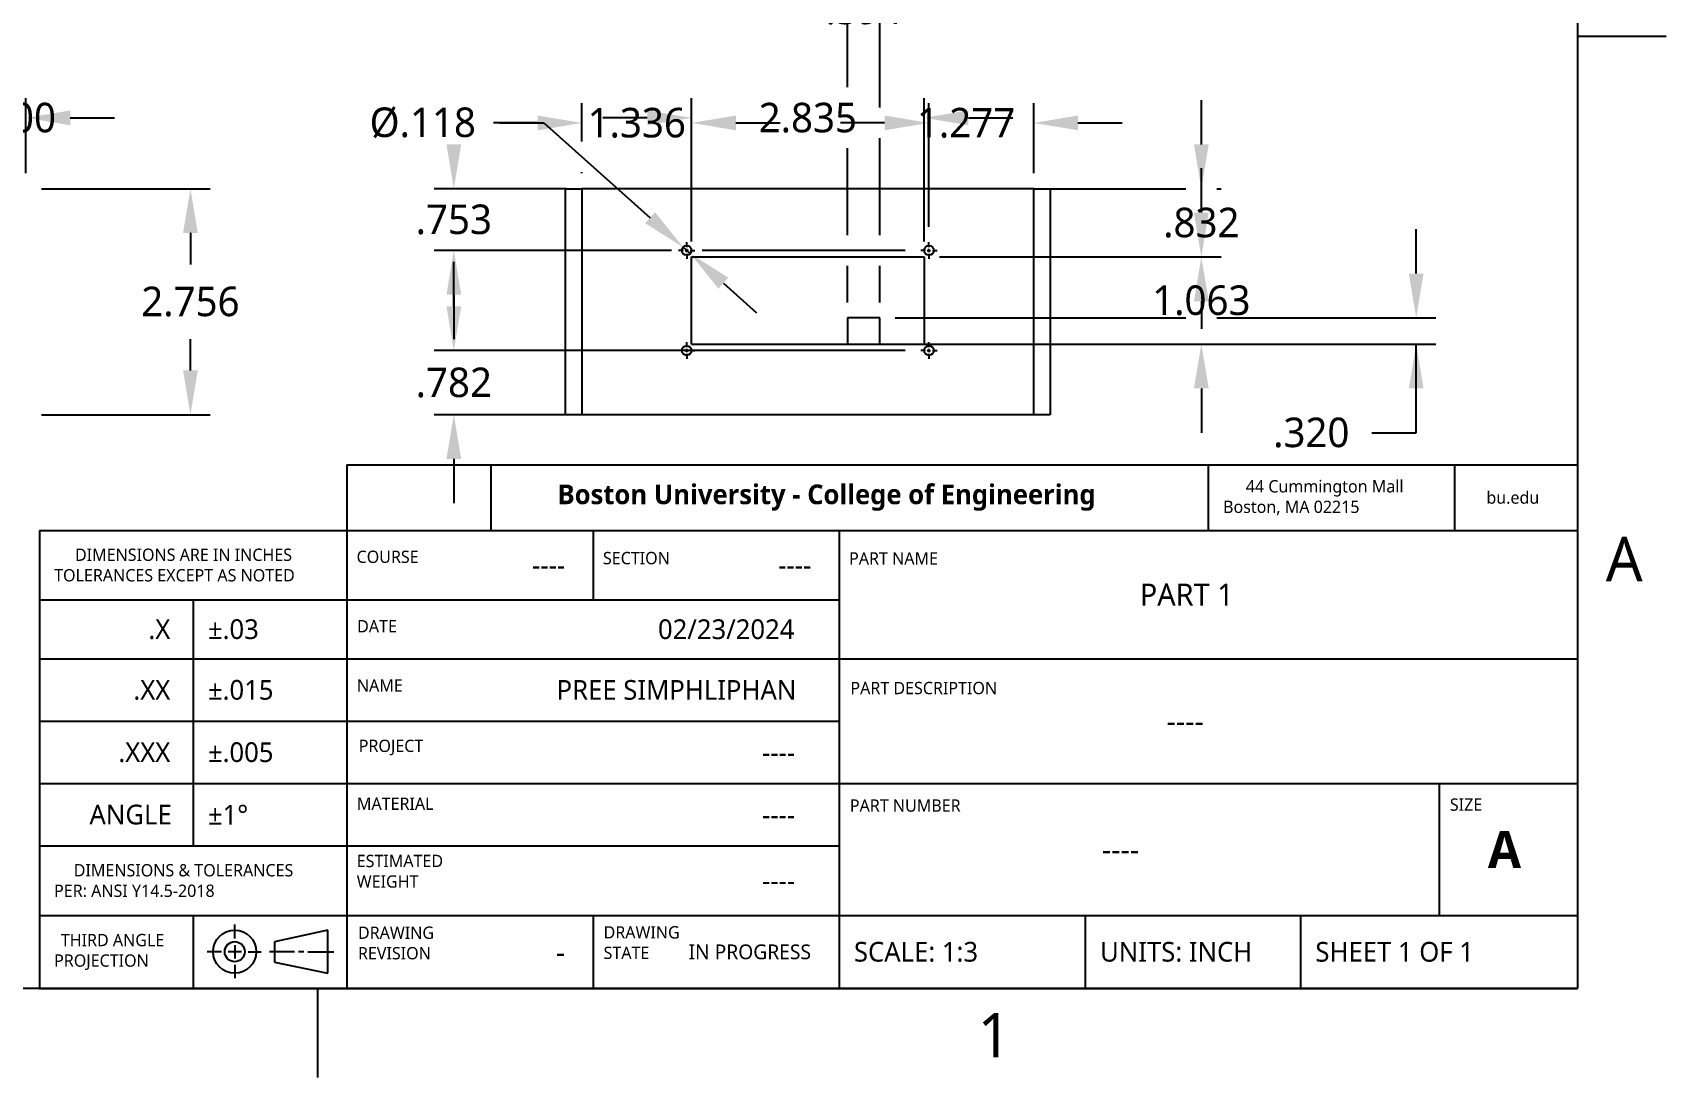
# Model space of a CAD drawing. Extents: x 0 to 11, y 0 to 8.5.
# Drawn here: x 4.36 to 11, y 0.02 to 4.26 of the extents above; entities that cross this region are included whole.
import ezdxf

# ---------------------------------------------------------------- set-up
doc = ezdxf.new("R2010")
doc.units = 0
doc.header["$LTSCALE"] = 0.5
doc.header["$MEASUREMENT"] = 0
doc.header["$PDMODE"] = 33
doc.header["$PDSIZE"] = 0.03937
doc.linetypes.add('CENTER', pattern=[0.72, 0.45, -0.09, 0.09, -0.09])
doc.layers.get('DEFPOINTS').update_dxf_attribs({"linetype": 'CONTINUOUS'})
for name, color, linetype in [('ANNOTATION_TEXT', 7, 'CONTINUOUS'), ('BORDER_FRAME', 7, 'CONTINUOUS'), ('BORDER_ZONES', 7, 'CONTINUOUS'), ('CENTERMARKS', 7, 'CONTINUOUS'), ('TANGENT_LINES', 7, 'CONTINUOUS'), ('TITLE_BLOCK', 7, 'CONTINUOUS'), ('VISIBLE', 7, 'CONTINUOUS')]:
    doc.layers.add(name, color=color, linetype=linetype)
doc.styles.add('ONSHAPE-CUSTOM-STYLE-NOTE_', font='NotoSans-Regular.ttf')
doc.styles.add('ONSHAPE-STANDARD', font='NotoSans-Regular.ttf')
doc.styles.add('ONSHAPE-STANDARD-DIMENSION', font='')
doc.styles.add('ONSHAPE-STANDARD-TABLE-DAT', font='NotoSans-Regular.ttf')
doc.styles.get('ONSHAPE-STANDARD-DIMENSION').set_extended_font_data('Noto Sans')
doc.dimstyles.new('ONSHAPE-STANDARD$0', dxfattribs={"dimtxt": 0.12, "dimasz": 0.18, "dimexe": 0.08, "dimexo": 0.0625, "dimgap": 0.09, "dimtad": 0, "dimtih": 1, "dimtoh": 1, "dimdec": 3, "dimzin": 7, "dimtxsty": 'ONSHAPE-STANDARD-DIMENSION', "dimcen": 0.09, "dimclrd": 7, "dimclre": 7, "dimclrt": 7, "dimadec": 1, "dimazin": 3, "dimtfac": 1, "dimtdec": 3, "dimtofl": 0, "dimtmove": 0, "dimatfit": 3, "dimtolj": 1, "dimtzin": 7})
doc.dimstyles.new('ONSHAPE-STANDARD$3', dxfattribs={"dimtxt": 0.12, "dimasz": 0.18, "dimexe": 0.08, "dimexo": 0.0625, "dimgap": 0.09, "dimtad": 0, "dimtih": 1, "dimtoh": 1, "dimdec": 3, "dimzin": 7, "dimtxsty": 'ONSHAPE-STANDARD-DIMENSION', "dimcen": 0, "dimclrd": 7, "dimclre": 7, "dimclrt": 7, "dimadec": 1, "dimazin": 3, "dimtfac": 1, "dimtdec": 3, "dimtofl": 0, "dimtmove": 0, "dimatfit": 3, "dimtolj": 1, "dimtzin": 7})

# ---------------------------------------------------------------- blocks, each defined once
blk = doc.blocks.new('*T1')
at = {"layer": 'TITLE_BLOCK', "linetype": 'BYBLOCK'}
for p, q in [((0, 0), (6.25, 0)), ((0, 0), (0, -1.862)), ((1.25, 0), (1.25, -1.862)), ((2.25, 0), (2.25, -0.2822)), ((3.25, 0), (3.25, -0.5222)), ((6.25, 0), (6.25, -1.862)), ((0, -0.2822), (3.25, -0.2822)), ((0.625, -0.2822), (0.625, -1.2822)), ((0, -0.5222), (6.25, -0.5222)), ((3.25, -0.5222), (3.25, -1.0289)), ((0, -0.7755), (3.25, -0.7755)), ((0, -1.0289), (6.25, -1.0289)), ((3.25, -1.0289), (3.25, -1.5648)), ((5.6875, -1.0289), (5.6875, -1.5648)), ((0, -1.2822), (3.25, -1.2822)), ((0, -1.5648), (6.25, -1.5648)), ((0.625, -1.5648), (0.625, -1.862)), ((2.25, -1.5648), (2.25, -1.862)), ((3.25, -1.5648), (3.25, -1.862)), ((4.25, -1.5648), (4.25, -1.862)), ((5.125, -1.5648), (5.125, -1.862)), ((0, -1.862), (6.25, -1.862))]:
    blk.add_line(p, q, dxfattribs=at)
at = {"layer": 'TITLE_BLOCK', "attachment_point": 4, "style": 'ONSHAPE-STANDARD-TABLE-DAT'}
for s, insert, char_height, width in [('{\\fNoto Sans|b0|i0|c0|p0;\\W5.01109; }DIMENSIONS ARE IN INCHES {\\fNoto Sans|b0|i0|c0|p0;\\W5.01109; }TOLERANCES EXCEPT AS NOTED', (0.06, -0.1411), 0.05, 1.13), ('{\\fNoto Sans|b0|i0|c0|p0;\\W8.51692;   }----', (1.31, -0.1411), 0.08, 0.88), ('{\\fNoto Sans|b0|i0|c0|p0;\\W8.51692;   }----', (2.31, -0.1411), 0.08, 0.88), ('{\\fNoto Sans|b0|i0|c0|p0;\\W9.52702;    }PART 1', (3.31, -0.2611), 0.09, 2.88), ('{\\fNoto Sans|b0|i0|c0|p0;\\W7.07307;  }.X', (0.06, -0.4022), 0.08, 0.505), ('±.03', (0.685, -0.4022), 0.08, 0.505), ('{\\fNoto Sans|b0|i0|c0|p0;\\W8.88609;     }02/23/2024', (1.31, -0.4022), 0.08, 1.88), ('{\\fNoto Sans|b0|i0|c0|p0;\\W5.94525;  }.XX', (0.06, -0.6489), 0.08, 0.505), ('±.015', (0.685, -0.6489), 0.08, 0.505), ('{\\fNoto Sans|b0|i0|c0|p0;\\W9.74373;   }PREE SIMPHLIPHAN', (1.31, -0.6489), 0.08, 1.88), ('{\\fNoto Sans|b0|i0|c0|p0;\\W8.33440;     }----', (3.31, -0.7755), 0.09, 2.88), ('{\\fNoto Sans|b0|i0|c0|p0;\\W9.63487; }.XXX', (0.06, -0.9022), 0.08, 0.505), ('±.005', (0.685, -0.9022), 0.08, 0.505), ('{\\fNoto Sans|b0|i0|c0|p0;\\W8.57760;       }----', (1.31, -0.9022), 0.08, 1.88), ('{\\fNoto Sans|b0|i0|c0|p0;\\W5.30404; }ANGLE', (0.06, -1.1555), 0.08, 0.505), ('±1°', (0.685, -1.1555), 0.08, 0.505), ('{\\fNoto Sans|b0|i0|c0|p0;\\W8.57760;       }----', (1.31, -1.1555), 0.08, 1.88), ('{\\fNoto Sans|b1|i0|c0|p0;\\W2.72331; }{\\fNoto Sans|b1|i0|c0|p0;A}', (5.7475, -1.2968), 0.15, 0.4425), ('{\\fNoto Sans|b0|i0|c0|p0;\\W8.26222;    }----', (3.31, -1.2968), 0.09, 2.3175), ('{\\fNoto Sans|b0|i0|c0|p0;\\W4.71410; }DIMENSIONS & TOLERANCES   {\\fNoto Sans|b0|i0|c0|p0;\\W4.71410; }PER: ANSI Y14.5-2018', (0.06, -1.4235), 0.05, 1.13), ('{\\fNoto Sans|b0|i0|c0|p0;\\W8.57760;       }----', (1.31, -1.4235), 0.08, 1.88), ('{\\fNoto Sans|b0|i0|c0|p0;\\W1.60695; }THIRD ANGLE {\\fNoto Sans|b0|i0|c0|p0;\\W1.60695; }PROJECTION', (0.06, -1.7134), 0.05, 0.505), ('{\\fNoto Sans|b0|i0|c0|p0;\\W8.63144;   }-', (1.31, -1.7134), 0.09, 0.88), ('{\\fNoto Sans|b0|i0|c0|p0;\\W8.06454;  }IN PROGRESS', (2.31, -1.7134), 0.06, 0.88), ('SCALE: 1:3', (3.31, -1.7134), 0.08, 0.88), ('UNITS: INCH', (4.31, -1.7134), 0.08, 0.755), ('SHEET 1 OF 1', (5.185, -1.7134), 0.08, 1.005)]:
    blk.add_mtext(s, dxfattribs=dict(at, insert=insert, char_height=char_height, width=width))
blk = doc.blocks.new('*T2')
at = {"layer": 'TITLE_BLOCK', "linetype": 'BYBLOCK'}
for p, q in [((0, 0), (5, 0)), ((0, 0), (0, -0.2659)), ((0.585, 0), (0.585, -0.2659)), ((3.5, 0), (3.5, -0.2659)), ((4.5, 0), (4.5, -0.2659)), ((5, 0), (5, -0.2659)), ((0, -0.2659), (5, -0.2659))]:
    blk.add_line(p, q, dxfattribs=at)
at = {"layer": 'TITLE_BLOCK', "attachment_point": 4, "style": 'ONSHAPE-STANDARD-TABLE-DAT'}
for s, insert, char_height, width in [('{\\fNoto Sans|b0|i0|c0|p0;\\W5.45188; }44 Cummington Mall {\\fNoto Sans|b0|i0|c0|p0;\\W5.45188; }Boston, MA 02215', (3.56, -0.133), 0.05, 0.88), ('{\\fNoto Sans|b1|i0|c0|p0;\\W7.76433; }{\\fNoto Sans|b1|i0|c0|p0;Boston University - College of Engineering}', (0.645, -0.133), 0.08, 2.795), ('{\\fNoto Sans|b0|i0|c0|p0;\\W4.12669; }bu.edu', (4.56, -0.133), 0.05, 0.38), ('{\\fNoto Sans|b1|i0|c0|p0;\\W8.01950;  }{\\fNoto Sans|b1|i0|c0|p0;   }', (0.06, -0.133), 0.08, 0.465)]:
    blk.add_mtext(s, dxfattribs=dict(at, insert=insert, char_height=char_height, width=width))
blk = doc.blocks.new('*D4')
at = {"layer": 'ANNOTATION_TEXT', "color": 7}
for p, q in [((4.3972, 3.6307), (5.0829, 3.6307)), ((5.0029, 3.4507), (5.0029, 3.3232)), ((5.0029, 2.8921), (5.0029, 3.0196)), ((4.3972, 2.7121), (5.0829, 2.7121))]:
    blk.add_line(p, q, dxfattribs=at)
for points in [[(5.0329, 3.4507), (4.9729, 3.4507), (5.0029, 3.6307)], [(4.9729, 2.8921), (5.0329, 2.8921), (5.0029, 2.7121)]]:
    blk.add_solid(points, dxfattribs=at)
at = {"layer": 'DEFPOINTS', "color": 0}
for p in [(4.3347, 3.6307), (4.3347, 2.7121), (5.0029, 2.7121)]:
    blk.add_point(p, dxfattribs=at)
at = {"layer": 'ANNOTATION_TEXT', "color": 7, "insert": (5.0029, 3.1714), "char_height": 0.12, "attachment_point": 5, "style": 'ONSHAPE-STANDARD-DIMENSION'}
blk.add_mtext('\\A1;2.756', dxfattribs=at)
blk = doc.blocks.new('*D5')
at = {"layer": 'ANNOTATION_TEXT', "color": 7}
for p, q in [((4.2682, 3.6932), (4.2682, 3.9987)), ((4.3347, 3.6932), (4.3347, 3.9987)), ((4.0882, 3.9187), (3.9082, 3.9187)), ((4.5147, 3.9187), (4.6947, 3.9187))]:
    blk.add_line(p, q, dxfattribs=at)
for points in [[(4.0882, 3.8887), (4.0882, 3.9487), (4.2682, 3.9187)], [(4.5147, 3.9487), (4.5147, 3.8887), (4.3347, 3.9187)]]:
    blk.add_solid(points, dxfattribs=at)
at = {"layer": 'DEFPOINTS', "color": 0}
for p in [(4.3347, 3.9187), (4.2682, 3.6307), (4.3347, 3.6307)]:
    blk.add_point(p, dxfattribs=at)
at = {"layer": 'ANNOTATION_TEXT', "color": 7, "insert": (4.3015, 3.9187), "char_height": 0.12, "attachment_point": 5, "style": 'ONSHAPE-STANDARD-DIMENSION'}
blk.add_mtext('\\A1;.200', dxfattribs=at)
blk = doc.blocks.new('*D21')
at = {"layer": 'ANNOTATION_TEXT', "color": 7}
for p, q in [((7.0392, 3.416), (7.0392, 3.9987)), ((7.9841, 3.416), (7.9841, 3.9987)), ((6.8592, 3.9187), (6.6792, 3.9187)), ((8.1641, 3.9187), (8.3441, 3.9187))]:
    blk.add_line(p, q, dxfattribs=at)
for points in [[(6.8592, 3.8887), (6.8592, 3.9487), (7.0392, 3.9187)], [(8.1641, 3.9487), (8.1641, 3.8887), (7.9841, 3.9187)]]:
    blk.add_solid(points, dxfattribs=at)
at = {"layer": 'DEFPOINTS', "color": 0}
for p in [(7.9841, 3.9187), (7.0392, 3.3535), (7.9841, 3.3535)]:
    blk.add_point(p, dxfattribs=at)
at = {"layer": 'ANNOTATION_TEXT', "color": 7, "insert": (7.5117, 3.9187), "char_height": 0.12, "attachment_point": 5, "style": 'ONSHAPE-STANDARD-DIMENSION'}
blk.add_mtext('\\A1;2.835', dxfattribs=at)
blk = doc.blocks.new('*D22')
at = {"layer": 'ANNOTATION_TEXT', "color": 7}
for p, q in [((9.1106, 3.5335), (9.1106, 3.7135)), ((8.0466, 3.3535), (9.1906, 3.3535)), ((8.0466, 2.9991), (9.1906, 2.9991)), ((9.1106, 2.8191), (9.1106, 2.6391))]:
    blk.add_line(p, q, dxfattribs=at)
for points in [[(9.0806, 3.5335), (9.1406, 3.5335), (9.1106, 3.3535)], [(9.1406, 2.8191), (9.0806, 2.8191), (9.1106, 2.9991)]]:
    blk.add_solid(points, dxfattribs=at)
at = {"layer": 'DEFPOINTS', "color": 0}
for p in [(7.9841, 3.3535), (7.9841, 2.9991), (9.1106, 2.9991)]:
    blk.add_point(p, dxfattribs=at)
at = {"layer": 'ANNOTATION_TEXT', "color": 7, "insert": (9.1106, 3.1763), "char_height": 0.12, "attachment_point": 5, "style": 'ONSHAPE-STANDARD-DIMENSION'}
blk.add_mtext('\\A1;1.063', dxfattribs=at)
blk = doc.blocks.new('*D23')
at = {"layer": 'ANNOTATION_TEXT', "color": 7}
for p, q in [((6.2591, 3.898), (6.4391, 3.898)), ((6.4391, 3.898), (6.8706, 3.5127)), ((7.0342, 3.3666), (7.0049, 3.3928)), ((7.1685, 3.2467), (7.3028, 3.1268))]:
    blk.add_line(p, q, dxfattribs=at)
for points in [[(6.8506, 3.4903), (6.8906, 3.5351), (7.0049, 3.3928)], [(7.1885, 3.2691), (7.1485, 3.2243), (7.0342, 3.3666)]]:
    blk.add_solid(points, dxfattribs=at)
at = {"layer": 'DEFPOINTS', "color": 0}
for p in [(7.0049, 3.3928), (7.0342, 3.3666)]:
    blk.add_point(p, dxfattribs=at)
at = {"layer": 'ANNOTATION_TEXT', "color": 7, "insert": (5.947, 3.898), "char_height": 0.12, "attachment_point": 5, "style": 'ONSHAPE-STANDARD-DIMENSION'}
blk.add_mtext('\\A1;%%c.118', dxfattribs=at)
blk = doc.blocks.new('*D24')
at = {"layer": 'ANNOTATION_TEXT', "color": 7}
for p, q in [((9.1106, 3.8107), (9.1106, 3.9907)), ((8.4919, 3.6307), (9.0481, 3.6307)), ((9.1731, 3.6307), (9.1906, 3.6307)), ((8.0466, 3.3535), (9.1906, 3.3535)), ((9.1106, 3.1735), (9.1106, 3.0616))]:
    blk.add_line(p, q, dxfattribs=at)
for points in [[(9.0806, 3.8107), (9.1406, 3.8107), (9.1106, 3.6307)], [(9.1406, 3.1735), (9.0806, 3.1735), (9.1106, 3.3535)]]:
    blk.add_solid(points, dxfattribs=at)
at = {"layer": 'DEFPOINTS', "color": 0}
for p in [(8.4294, 3.6307), (9.1106, 3.6307), (7.9841, 3.3535)]:
    blk.add_point(p, dxfattribs=at)
at = {"layer": 'ANNOTATION_TEXT', "color": 7, "insert": (9.1106, 3.4921), "char_height": 0.12, "attachment_point": 5, "style": 'ONSHAPE-STANDARD-DIMENSION'}
blk.add_mtext('\\A1;.832', dxfattribs=at)
blk = doc.blocks.new('*D25')
at = {"layer": 'ANNOTATION_TEXT', "color": 7}
for p, q in [((6.5939, 3.8222), (6.5939, 3.978)), ((7.0392, 3.416), (7.0392, 3.978)), ((6.4139, 3.898), (6.2339, 3.898)), ((7.2192, 3.898), (7.3992, 3.898)), ((6.5939, 3.6932), (6.5939, 3.6972))]:
    blk.add_line(p, q, dxfattribs=at)
for points in [[(6.4139, 3.868), (6.4139, 3.928), (6.5939, 3.898)], [(7.2192, 3.928), (7.2192, 3.868), (7.0392, 3.898)]]:
    blk.add_solid(points, dxfattribs=at)
at = {"layer": 'DEFPOINTS', "color": 0}
for p in [(6.5939, 3.898), (6.5939, 3.6307), (7.0392, 3.3535)]:
    blk.add_point(p, dxfattribs=at)
at = {"layer": 'ANNOTATION_TEXT', "color": 7, "insert": (6.8166, 3.898), "char_height": 0.12, "attachment_point": 5, "style": 'ONSHAPE-STANDARD-DIMENSION'}
blk.add_mtext('\\A1;1.336', dxfattribs=at)
blk = doc.blocks.new('*D26')
at = {"layer": 'ANNOTATION_TEXT', "color": 7}
for p, q in [((6.5314, 3.6307), (5.9932, 3.6307)), ((6.9571, 3.3797), (5.9932, 3.3797)), ((7.9078, 3.3797), (7.0821, 3.3797)), ((6.0732, 3.1997), (6.0732, 3.0197))]:
    blk.add_line(p, q, dxfattribs=at)
for points in [[(6.0432, 3.8107), (6.1032, 3.8107), (6.0732, 3.6307)], [(6.1032, 3.1997), (6.0432, 3.1997), (6.0732, 3.3797)]]:
    blk.add_solid(points, dxfattribs=at)
at = {"layer": 'DEFPOINTS', "color": 0}
for p in [(6.0732, 3.6307), (6.5939, 3.6307), (7.9703, 3.3797)]:
    blk.add_point(p, dxfattribs=at)
at = {"layer": 'ANNOTATION_TEXT', "color": 7, "insert": (6.0732, 3.5052), "char_height": 0.12, "attachment_point": 5, "style": 'ONSHAPE-STANDARD-DIMENSION'}
blk.add_mtext('\\A1;.753', dxfattribs=at)
blk = doc.blocks.new('*D27')
at = {"layer": 'ANNOTATION_TEXT', "color": 7}
for p, q in [((8.0038, 3.4757), (8.0038, 3.978)), ((8.4294, 3.6932), (8.4294, 3.978)), ((7.8238, 3.898), (7.6438, 3.898)), ((8.6094, 3.898), (8.7894, 3.898))]:
    blk.add_line(p, q, dxfattribs=at)
for points in [[(7.8238, 3.868), (7.8238, 3.928), (8.0038, 3.898)], [(8.6094, 3.928), (8.6094, 3.868), (8.4294, 3.898)]]:
    blk.add_solid(points, dxfattribs=at)
at = {"layer": 'DEFPOINTS', "color": 0}
for p in [(8.0038, 3.898), (8.4294, 3.6307), (8.0038, 3.4132)]:
    blk.add_point(p, dxfattribs=at)
at = {"layer": 'ANNOTATION_TEXT', "color": 7, "insert": (8.1547, 3.898), "char_height": 0.12, "attachment_point": 5, "style": 'ONSHAPE-STANDARD-DIMENSION'}
blk.add_mtext('\\A1;1.277', dxfattribs=at)
blk = doc.blocks.new('*D28')
at = {"layer": 'ANNOTATION_TEXT', "color": 7}
for p, q in [((6.0732, 3.1529), (6.0732, 3.3329)), ((7.9078, 2.9729), (5.9932, 2.9729)), ((6.5314, 2.7121), (5.9932, 2.7121)), ((6.0732, 2.5321), (6.0732, 2.3521))]:
    blk.add_line(p, q, dxfattribs=at)
for points in [[(6.0432, 3.1529), (6.1032, 3.1529), (6.0732, 2.9729)], [(6.1032, 2.5321), (6.0432, 2.5321), (6.0732, 2.7121)]]:
    blk.add_solid(points, dxfattribs=at)
at = {"layer": 'DEFPOINTS', "color": 0}
for p in [(7.9703, 2.9729), (6.0732, 2.7121), (6.5939, 2.7121)]:
    blk.add_point(p, dxfattribs=at)
at = {"layer": 'ANNOTATION_TEXT', "color": 7, "insert": (6.0732, 2.8425), "char_height": 0.12, "attachment_point": 5, "style": 'ONSHAPE-STANDARD-DIMENSION'}
blk.add_mtext('\\A1;.782', dxfattribs=at)
blk = doc.blocks.new('*D29')
at = {"layer": 'ANNOTATION_TEXT', "color": 7}
for p, q in [((7.673, 4.0436), (7.673, 4.4384)), ((7.8043, 3.9605), (7.8043, 4.4384)), ((7.493, 4.3584), (7.313, 4.3584)), ((7.9843, 4.3584), (8.1643, 4.3584)), ((7.673, 3.4422), (7.673, 3.795)), ((7.8043, 3.4422), (7.8043, 3.8355)), ((7.673, 3.1683), (7.673, 3.3172)), ((7.8043, 3.1683), (7.8043, 3.3172))]:
    blk.add_line(p, q, dxfattribs=at)
for points in [[(7.493, 4.3284), (7.493, 4.3884), (7.673, 4.3584)], [(7.9843, 4.3884), (7.9843, 4.3284), (7.8043, 4.3584)]]:
    blk.add_solid(points, dxfattribs=at)
at = {"layer": 'DEFPOINTS', "color": 0}
for p in [(7.673, 4.3584), (7.673, 3.1058), (7.8043, 3.1058)]:
    blk.add_point(p, dxfattribs=at)
at = {"layer": 'ANNOTATION_TEXT', "color": 7, "insert": (7.7386, 4.3584), "char_height": 0.12, "attachment_point": 5, "style": 'ONSHAPE-STANDARD-DIMENSION'}
blk.add_mtext('\\A1;.394', dxfattribs=at)
blk = doc.blocks.new('*D30')
at = {"layer": 'ANNOTATION_TEXT', "color": 7}
for p, q in [((9.9837, 3.2858), (9.9837, 3.4658)), ((7.8668, 3.1058), (9.0481, 3.1058)), ((9.1731, 3.1058), (10.0637, 3.1058)), ((7.8668, 2.9991), (10.0637, 2.9991)), ((9.9837, 2.6391), (9.9837, 2.9991)), ((9.8037, 2.6391), (9.9837, 2.6391))]:
    blk.add_line(p, q, dxfattribs=at)
for points in [[(9.9537, 3.2858), (10.0137, 3.2858), (9.9837, 3.1058)], [(10.0137, 2.8191), (9.9537, 2.8191), (9.9837, 2.9991)]]:
    blk.add_solid(points, dxfattribs=at)
at = {"layer": 'DEFPOINTS', "color": 0}
for p in [(7.8043, 3.1058), (9.9837, 3.1058), (7.8043, 2.9991)]:
    blk.add_point(p, dxfattribs=at)
at = {"layer": 'ANNOTATION_TEXT', "color": 7, "insert": (9.5574, 2.6391), "char_height": 0.12, "attachment_point": 5, "style": 'ONSHAPE-STANDARD-DIMENSION'}
blk.add_mtext('\\A1;.320', dxfattribs=at)

msp = doc.modelspace()

# ---------------------------------------------------------------- linework, layer by layer
at = {"layer": 'BORDER_FRAME'}
for p, q in [((10.639, 8.12), (10.639, 0.38)), ((10.639, 0.38), (0.399, 0.38))]:
    msp.add_line(p, q, dxfattribs=at)
at = {"layer": 'BORDER_ZONES'}
for p, q in [((10.639, 4.25), (11, 4.25)), ((5.519, 0.38), (5.519, 0.019))]:
    msp.add_line(p, q, dxfattribs=at)
at = {"layer": 'CENTERMARKS', "linetype": 'CENTER'}
for p, q in [((7.01955, 3.39347), (7.01955, 3.41315)), ((8.00375, 3.39347), (8.00375, 3.41315)), ((7.00577, 3.37969), (6.98609, 3.37969)), ((7.01955, 3.36591), (7.01955, 3.34623)), ((7.03333, 3.37969), (7.05302, 3.37969)), ((7.98997, 3.37969), (7.97029, 3.37969)), ((8.00375, 3.36591), (8.00375, 3.34623)), ((8.01753, 3.37969), (8.03722, 3.37969)), ((7.01955, 2.9867), (7.01955, 3.00638)), ((8.00375, 2.9867), (8.00375, 3.00638)), ((7.00577, 2.97292), (6.98609, 2.97292)), ((7.01955, 2.95914), (7.01955, 2.93945)), ((7.03333, 2.97292), (7.05302, 2.97292)), ((7.98997, 2.97292), (7.97029, 2.97292)), ((8.00375, 2.95914), (8.00375, 2.93945)), ((8.01753, 2.97292), (8.03722, 2.97292))]:
    msp.add_line(p, q, dxfattribs=at)
at = {"layer": 'CENTERMARKS', "linetype": 'CONTINUOUS'}
for p, q in [((7.01955, 3.3728), (7.01955, 3.38658)), ((8.00375, 3.3728), (8.00375, 3.38658)), ((7.01266, 3.37969), (7.02644, 3.37969)), ((7.99686, 3.37969), (8.01064, 3.37969)), ((7.01266, 2.97292), (7.02644, 2.97292)), ((7.01955, 2.96603), (7.01955, 2.97981)), ((7.99686, 2.97292), (8.01064, 2.97292)), ((8.00375, 2.96603), (8.00375, 2.97981))]:
    msp.add_line(p, q, dxfattribs=at)
at = {"layer": 'TANGENT_LINES'}
for p, q in [((6.59393, 3.63075), (6.59393, 2.71211)), ((8.42937, 2.71211), (8.42937, 3.63075))]:
    msp.add_line(p, q, dxfattribs=at)
at = {"layer": 'TITLE_BLOCK'}
for p, q in [((5.18289, 0.5836), (5.18289, 0.63953)), ((5.56089, 0.61727), (5.34489, 0.56984)), ((5.56089, 0.44193), (5.56089, 0.61727)), ((5.18289, 0.5566), (5.18289, 0.5026)), ((5.34489, 0.56984), (5.34489, 0.48691)), ((5.12889, 0.5296), (5.0707, 0.5296)), ((5.20989, 0.5296), (5.15589, 0.5296)), ((5.18289, 0.4756), (5.18289, 0.42236)), ((5.23689, 0.5296), (5.28968, 0.5296)), ((5.42589, 0.5296), (5.32406, 0.5296)), ((5.34489, 0.48691), (5.56089, 0.44193)), ((5.46369, 0.5296), (5.44209, 0.5296)), ((5.47989, 0.5296), (5.58602, 0.5296))]:
    msp.add_line(p, q, dxfattribs=at)
for radius in [0.08767, 0.04088]:
    msp.add_circle((5.18289, 0.5296), radius, dxfattribs=at)
at = {"layer": 'VISIBLE'}
for p, q in [((6.5274, 2.71211), (6.5274, 3.63075)), ((6.5274, 3.63075), (6.59393, 3.63075)), ((8.42937, 3.63075), (6.59393, 3.63075)), ((8.42937, 3.63075), (8.4959, 3.63075)), ((8.4959, 3.63075), (8.4959, 2.71211)), ((7.03921, 3.35347), (7.98409, 3.35347)), ((7.03921, 2.99914), (7.03921, 3.35347)), ((7.98409, 3.35347), (7.98409, 2.99914)), ((7.80426, 3.10581), (7.67302, 3.10581)), ((7.67302, 3.10581), (7.67302, 2.99914)), ((7.80426, 2.99914), (7.80426, 3.10581)), ((7.03921, 2.99914), (7.98409, 2.99914)), ((6.59393, 2.71211), (6.5274, 2.71211)), ((8.42937, 2.71211), (6.59393, 2.71211)), ((8.4959, 2.71211), (8.42937, 2.71211))]:
    msp.add_line(p, q, dxfattribs=at)
for centre in [(7.01955, 3.37969), (8.00375, 3.37969), (7.01955, 2.97292), (8.00375, 2.97292)]:
    msp.add_circle(centre, 0.01969, dxfattribs=at)

# ---------------------------------------------------------------- block references
at = {"layer": 'TITLE_BLOCK'}
for name, p in [('*T2', (5.639, 2.50789)), ('*T1', (4.389, 2.24199))]:
    msp.add_blockref(name, p, dxfattribs=at)

# ---------------------------------------------------------------- texts
at = {"layer": 'BORDER_ZONES', "char_height": 0.18, "attachment_point": 5, "style": 'ONSHAPE-STANDARD'}
for s, insert in [('A', (10.829, 2.125)), ('1', (8.269, 0.19))]:
    msp.add_mtext(s, dxfattribs=dict(at, insert=insert))
at = {"layer": 'TITLE_BLOCK', "char_height": 0.05, "attachment_point": 1}
for s, insert, width, style in [('COURSE', (5.67807, 2.15956), 0.2615463, 'ONSHAPE-STANDARD'), ('SECTION', (6.6792, 2.15439), 0.305927, 'ONSHAPE-STANDARD'), ('PART NAME', (7.67929, 2.15296), 0.4019454, 'ONSHAPE-STANDARD'), ('DATE', (5.68024, 1.87749), 0.1947899, 'ONSHAPE-STANDARD'), ('NAME', (5.6793, 1.63681), 0.4177929, 'ONSHAPE-STANDARD'), ('PART DESCRIPTION', (7.68474, 1.62628), 0.6889492, 'ONSHAPE-STANDARD'), ('PROJECT', (5.68689, 1.39125), 0.2079157, 'ONSHAPE-STANDARD'), ('MATERIAL', (5.67935, 1.15616), 0.346138, 'ONSHAPE-STANDARD'), ('PART NUMBER', (7.68249, 1.14855), 0.5400179, 'ONSHAPE-STANDARD'), ('SIZE', (10.12056, 1.15257), 0.4177929, 'ONSHAPE-STANDARD'), ('ESTIMATED\\PWEIGHT', (5.67865, 0.92333), 0.4177929, 'ONSHAPE-CUSTOM-STYLE-NOTE_'), ('DRAWING REVISION', (5.68364, 0.63186), 0.4177929, 'ONSHAPE-STANDARD'), ('DRAWING\\PSTATE', (6.68173, 0.63333), 0.2148576, 'ONSHAPE-STANDARD')]:
    msp.add_mtext(s, dxfattribs=dict(at, insert=insert, width=width, style=style))

# ---------------------------------------------------------------- dimensions: what is measured, and where the dimension line sits
at = {"layer": 'ANNOTATION_TEXT'}
for base, p1, p2, angle, picture, middle, dimtype in [((7.67302, 4.35841), (7.80426, 3.10581, -1.04987), (7.67302, 3.10581, -1.04987), 180, '*D29', (7.73864, 4.35841), 161), ((4.33472, 3.91868), (4.26819, 3.63075, 0.03327), (4.33472, 3.63075, -0.03327), 0, '*D5', (4.30146, 3.91868), 161), ((7.98409, 3.91868), (7.03921, 3.35347, 1.1811), (7.98409, 3.35347, 1.1811), 0, '*D21', (7.51165, 3.91868), 161), ((9.1106, 3.63075), (7.98409, 3.35347, 1.1811), (8.42937, 3.63075, 1.1811), 90, '*D24', (9.1106, 3.49211), 160), ((6.07322, 3.63075), (7.97029, 3.37969, 1.1811), (6.59393, 3.63075, 1.1811), 90, '*D26', (6.07322, 3.50522), 160), ((9.1106, 2.99914), (7.98409, 3.35347, 1.1811), (7.98409, 2.99914, 1.1811), 270, '*D22', (9.1106, 3.1763), 161), ((5.00292, 2.71211), (4.33472, 3.63075, -0.03327), (4.33472, 2.71211, -0.03327), 270, '*D4', (5.00292, 3.17143), 161), ((9.98371, 3.10581), (7.80426, 2.99914, -1.04987), (7.80426, 3.10581, -1.04987), 90, '*D30', (9.55737, 2.63914), 161), ((6.07322, 2.71211), (7.97029, 2.97292, 1.1811), (6.59393, 2.71211, 1.1811), 90, '*D28', (6.07322, 2.84252), 160)]:
    dim = msp.add_linear_dim(base=base, p1=p1, p2=p2, angle=angle, dimstyle='ONSHAPE-STANDARD$0', override={"dimlfac": 3, "dimpost": ''}, dxfattribs=at)
    dim.commit()
    dim.dimension.update_dxf_attribs({"geometry": picture, "text_midpoint": middle, "dimtype": dimtype})
dim = msp.add_diameter_dim_2p(p1=(7.03424, 3.36658, 1.1811), p2=(7.00487, 3.3928, 1.1811), dimstyle='ONSHAPE-STANDARD$3', override={"dimlfac": 3, "dimpost": '%%c<>', "dimtofl": 1, "dimtmove": 0, "dimatfit": 3}, dxfattribs=at)
dim.commit()
dim.dimension.update_dxf_attribs({"geometry": '*D23', "text_midpoint": (5.94696, 3.89804), "dimtype": 163})
for base, p1, p2, picture, middle in [((6.59393, 3.89804), (7.03921, 3.35347, 1.1811), (6.59393, 3.63075, 1.1811), '*D25', (6.81657, 3.89804)), ((8.00375, 3.89804), (8.42937, 3.63075, 1.1811), (8.00375, 3.41315, 1.1811), '*D27', (8.15466, 3.89804))]:
    dim = msp.add_linear_dim(base=base, p1=p1, p2=p2, dimstyle='ONSHAPE-STANDARD$0', override={"dimlfac": 3, "dimpost": ''}, dxfattribs=at)
    dim.commit()
    dim.dimension.update_dxf_attribs({"geometry": picture, "text_midpoint": middle, "dimtype": 160})

doc.saveas('drawing.dxf')
